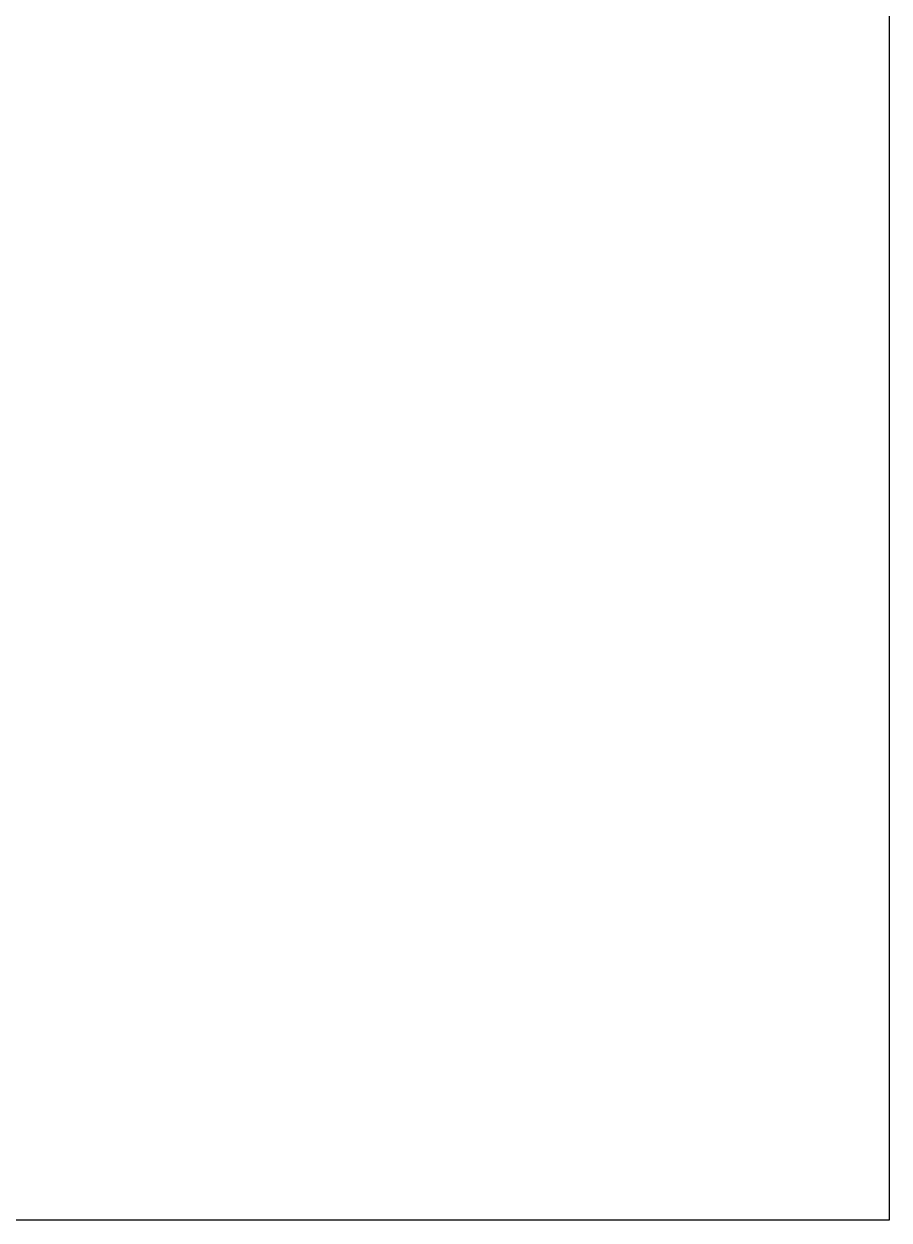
# Model space of a CAD drawing. Extents: x -85 to 1067, y -372 to 325.
# Drawn here: x 815.5 to 1066.8, y -371.7 to -24.2 of the extents above; entities that cross this region are included whole.
import ezdxf

# ---------------------------------------------------------------- set-up
doc = ezdxf.new("R2010")
doc.units = 0

msp = doc.modelspace()

# ---------------------------------------------------------------- linework, layer by layer
at = {"layer": 'Layer 1'}
for p, q in [((1066.8, 323.178), (1066.8, -371.653)), ((1066.8, 323.178), (1066.8, -371.653)), ((1066.8, 323.178), (1066.8, -371.653)), ((1066.8, 323.178), (1066.8, -371.653)), ((1066.8, 323.178), (1066.8, -371.653)), ((1066.8, 323.178), (1066.8, -371.653)), ((1066.8, 323.178), (1066.8, -371.653)), ((1066.8, 323.178), (1066.8, -371.653)), ((1066.8, 323.178), (1066.8, -371.653)), ((1066.8, 323.178), (1066.8, -371.653)), ((1066.8, 323.178), (1066.8, -371.653)), ((1066.8, 323.178), (1066.8, -371.653)), ((1066.8, -371.653), (0, -371.653)), ((1066.8, -371.653), (0, -371.653)), ((1066.8, -371.653), (0, -371.653)), ((1066.8, -371.653), (0, -371.653)), ((1066.8, -371.653), (0, -371.653)), ((1066.8, -371.653), (0, -371.653)), ((1066.8, -371.653), (0, -371.653)), ((1066.8, -371.653), (0, -371.653)), ((1066.8, -371.653), (0, -371.653)), ((1066.8, -371.653), (0, -371.653)), ((1066.8, -371.653), (0, -371.653)), ((1066.8, -371.653), (0, -371.653))]:
    msp.add_line(p, q, dxfattribs=at)

doc.saveas('drawing.dxf')
